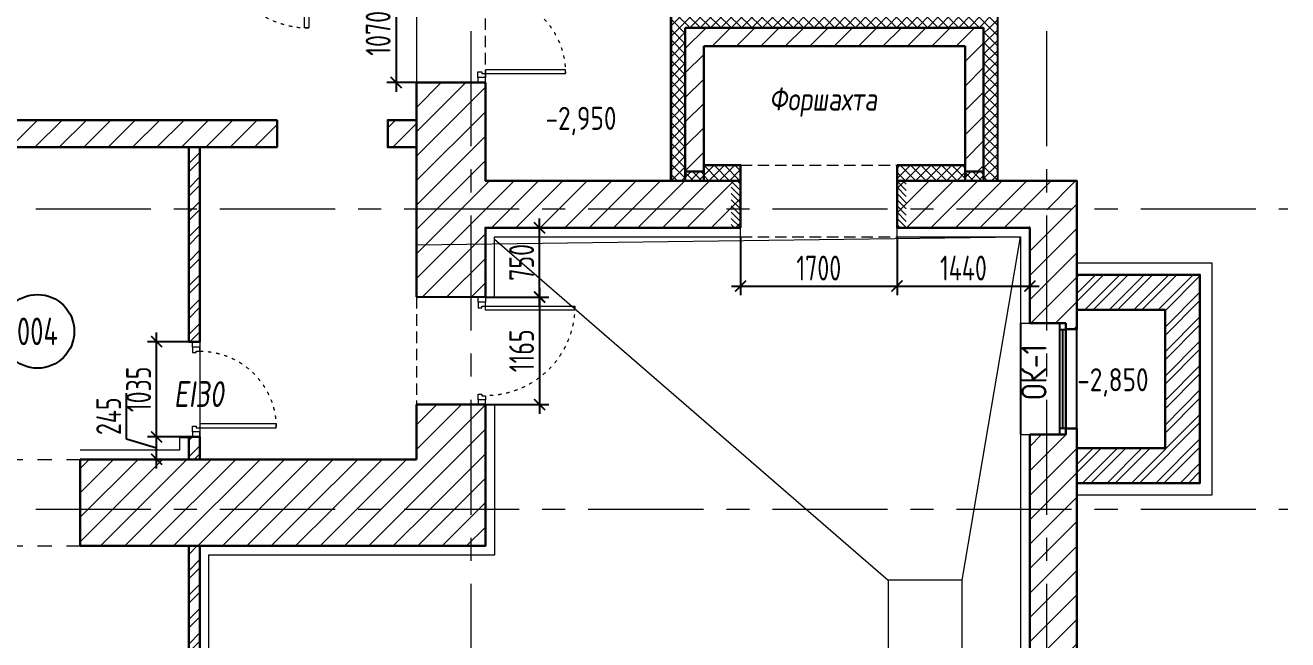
# Model space of a CAD drawing. Header units: millimetres. Extents: x -13407 to 93998, y -3954 to 109271.
# Drawn here: x 57321 to 71033, y 4834 to 11502 of the extents above; entities that cross this region are included whole.
import ezdxf
from ezdxf import colors
from ezdxf.entities.mleader import LeaderData, LeaderLine
from ezdxf.enums import TextEntityAlignment as Align
from ezdxf.math import Vec2, Vec3

# ---------------------------------------------------------------- set-up
doc = ezdxf.new("R2010")
doc.units = ezdxf.units.MM
for name, pattern in [('ACAD_ISO03W100', [30, 12, -18]), ('CENTER', [2, 1.25, -0.25, 0.25, -0.25]), ('TRATTEGGIATA', [0.75, 0.5, -0.25]), ('Штрих', [6.35, 3.175, -3.175])]:
    doc.linetypes.add(name, pattern=pattern)
for name, color, linetype, lineweight in [('1 этаж тонкие линии!', 250, 'Continuous', 0), ('KR_STRIH', 8, 'Continuous', 0), ('АР_Двери', 5, 'Continuous', 18), ('АР_Кирпич', 22, 'Continuous', 9), ('АР_Маркер экспликации', 239, 'Continuous', 13), ('АР_МосжилНии_Стены', 202, 'Continuous', 30), ('АР_Навесной фасад', 5, 'Continuous', 5), ('АР_Номер помещения', 1, 'Continuous', 25), ('АР_Оси', 193, 'Continuous', 9), ('АР_Отметки', 250, 'Continuous', 15), ('АР_Перегородки кирпич', 244, 'Continuous', 30), ('АР_Перегородки_кирпич_Штрих', 244, 'Continuous', 5), ('АР_Помещения_площадь', 19, 'Continuous', 9), ('АР_Размеры дверей', 15, 'Continuous', 0), ('АР_Сущ Несущая стена', 202, 'Continuous', 30), ('АР_тонкая линия', 250, 'Continuous', 0), ('АР_Тонкие', 250, 'Continuous', 5), ('АР_Утеплитель', 250, 'Continuous', 9), ('АР_Штриховка кирпич', 250, 'Continuous', 9), ('АР_Штриховка монолит', 250, 'Continuous', 9), ('Маркировка ОКОН', 7, 'Continuous', 18), ('Подвал', 250, 'Continuous', 30)]:
    doc.layers.add(name, color=color, linetype=linetype, lineweight=lineweight)
doc.layers.add('АР_новое окно', color=160, linetype='Continuous')
doc.layers.add('АР_Таблицы', color=250, linetype='Continuous')
doc.layers.add('АР_ПБ_Двери', color=7, linetype='Continuous', lineweight=15, true_color=0xdb0000)
doc.styles.add('ISOCPEUR', font='isocpeur.ttf', dxfattribs={"width": 0.7})
doc.styles.add('PDF ISOCPEUR', font='isocpeur.ttf')
doc.styles.get("Standard").update_dxf_attribs({"font": 'arial.ttf'})
doc.styles.add('Архитект', font='isocpeur.ttf', dxfattribs={"width": 0.8, "oblique": 8})
doc.styles.add('Архитектурный размер', font='isocpeur.ttf', dxfattribs={"width": 0.8, "oblique": 8})
doc.dimstyles.new('R_100', dxfattribs={"dimtxt": 270, "dimasz": 120, "dimexe": 100, "dimexo": 0, "dimgap": 60, "dimtad": 1, "dimdec": 0, "dimrnd": 5, "dimzin": 0, "dimdsep": 46, "dimtxsty": 'ISOCPEUR', "dimblk": 'ARCHTICK', "dimcen": 0, "dimdle": 100, "dimclrd": 256, "dimclre": 256, "dimclrt": 256, "dimadec": 0, "dimazin": 0, "dimtfac": 2, "dimtdec": 0, "dimtofl": 0, "dimtmove": 1, "dimatfit": 3, "dimfxl": 1, "dimtvp": 3, "dimtolj": 1, "dimtzin": 0, "dimarcsym": 0})
pattern_1 = [(45, (331452.74, -55205.68), (-132.58252, 132.58252), [])]
pattern_2 = [(45, (330649.54, -55205.68), (-132.58252, 132.58252), []), (45, (330737.93, -55205.68), (-132.58252, 132.58252), [])]
pattern_3 = [(44.999172, (-220380.02, -161478.3), (-56.12579, 56.127412), []), (134.999172, (-220380.02, -161478.3), (-56.127412, -56.12579), [])]
pattern_4 = [(44.999172, (249472.675, -265735.606), (-56.12579, 56.127412), []), (134.999172, (249472.675, -265735.606), (-56.127412, -56.12579), [])]

# ---------------------------------------------------------------- blocks, each defined once
blk = doc.blocks.new('*U14')
for points in [[(-55, -80), (-55, 0), (-115, 0), (-115, -40), (-100, -40), (-100, -80), (-55, -80)], [(0, 0), (0, -80), (-55, -80), (-55, 0), (0, 0)], [(-1030, 0), (-1030, -80), (-975, -80), (-975, 0), (-1030, 0)], [(-975, -80), (-975, 0), (-915, 0), (-915, -40), (-930, -40), (-930, -80), (-975, -80)]]:
    blk.add_lwpolyline(points)
blk.add_lwpolyline([(-100, -80), (-100, -910), (-140, -910), (-140, -80)], close=True)
at = {"linetype": 'ACAD_ISO03W100', "ltscale": 3}
blk.add_arc((-100, -80), 830, 180, 270, dxfattribs=at)
blk = doc.blocks.new('*U15')
for points in [[(-55, -80), (-55, 0), (-115, 0), (-115, -40), (-100, -40), (-100, -80), (-55, -80)], [(0, 0), (0, -80), (-55, -80), (-55, 0), (0, 0)], [(-1070, 0), (-1070, -80), (-1015, -80), (-1015, 0), (-1070, 0)], [(-1015, -80), (-1015, 0), (-955, 0), (-955, -40), (-970, -40), (-970, -80), (-1015, -80)]]:
    blk.add_lwpolyline(points)
blk.add_lwpolyline([(-100, -80), (-100, -950), (-140, -950), (-140, -80)], close=True)
at = {"linetype": 'ACAD_ISO03W100', "ltscale": 3}
blk.add_arc((-100, -80), 870, 180, 270, dxfattribs=at)
blk = doc.blocks.new('*U16')
for points in [[(0, 0), (0, -80), (55, -80), (55, 0), (0, 0)], [(55, -80), (55, 0), (115, 0), (115, -40), (100, -40), (100, -80), (55, -80)], [(1115, -80), (1115, 0), (1055, 0), (1055, -40), (1070, -40), (1070, -80), (1115, -80)], [(1170, 0), (1170, -80), (1115, -80), (1115, 0), (1170, 0)]]:
    blk.add_lwpolyline(points)
blk.add_lwpolyline([(100, -80), (100, -1050), (140, -1050), (140, -80)], close=True)
at = {"linetype": 'ACAD_ISO03W100', "ltscale": 3}
blk.add_arc((100, -80), 970, 270, 0, dxfattribs=at)
blk = doc.blocks.new('*U18')
at = {"layer": 'АР_новое окно', "lineweight": 20}
for p, q in [((0, 1210), (-70, 1210)), ((0, 0), (-70, 0))]:
    blk.add_line(p, q, dxfattribs=at)
at = {"layer": 'АР_новое окно'}
for p, q in [((-70, 1210), (-70, 0)), ((-70, 0), (-70, 1210)), ((0, 1140), (-70, 1140)), ((-35, 1140), (-35, 70)), ((0, 1210), (0, 0)), ((0, 70), (-70, 70))]:
    blk.add_line(p, q, dxfattribs=at)
blk = doc.blocks.new('*U32')
at = {"layer": 'АР_Номер помещения', "color": 7}
blk.add_circle((-16365, 1384), 400, dxfattribs=at)
at = {"layer": 'АР_Помещения_площадь', "color": 7}
blk.add_line((-15002, -5966), (-15424, -5966), dxfattribs=at)
at = {"color": 7, "style": 'ISOCPEUR', "width": 0.7, "flags": 1}
blk.add_attdef('КАТЕГОРИЯ', (-499, -2092), '', height=250, dxfattribs=at)
at = {"layer": 'АР_Номер помещения', "color": 7, "style": 'ISOCPEUR', "width": 0.7}
blk.add_attdef('НОМЕР_ПОМЕЩЕНИЯ', text='', height=300, dxfattribs=at).set_placement((-16365, 1384), align=Align.MIDDLE_CENTER)
at = {"layer": 'АР_Помещения_площадь', "color": 7, "lineweight": 30, "width": 0.7, "flags": 104}
blk.add_attdef('ИМЯ_ПОМЕЩЕНИЯ', text='', height=100, dxfattribs=at).set_placement((158, 1217), align=Align.MIDDLE_CENTER)
at = {"layer": 'АР_Помещения_площадь', "color": 7, "style": 'ISOCPEUR', "width": 0.7}
blk.add_attdef('ПЛОЩАДЬ_ПОМЕЩЕНИЯ', text='', height=200, dxfattribs=at).set_placement((-14997, -5720), align=Align.MIDDLE_RIGHT)
blk = doc.blocks.new('_DotSmall')
at = {"color": 0, "linetype": 'ByBlock', "const_width": 0.5}
blk.add_lwpolyline([(-0.0625, 0, 1), (0.0625, 0, 1)], format="xyb", close=True, dxfattribs=at)
blk = doc.blocks.new('_ArchTick')
at = {"color": 0, "linetype": 'ByBlock', "const_width": 0.15}
blk.add_lwpolyline([(-0.5, -0.5), (0.5, 0.5)], dxfattribs=at)
blk = doc.blocks.new('*D236')
at = {"layer": 'АР_Размеры дверей', "lineweight": -2, "ltscale": 100, "transparency": 16777216}
for p, q in [((58747, 6935), (58747, 8168)), ((59096, 8068), (58647, 8068)), ((59096, 7035), (58647, 7035))]:
    blk.add_line(p, q, dxfattribs=at)
at = {"layer": 'АР_Размеры дверей', "lineweight": -2, "ltscale": 100, "transparency": 16777216, "xscale": 120, "yscale": 120, "zscale": 120}
for p, rotation in [((58747, 8068), 90), ((58747, 7035), 270)]:
    blk.add_blockref('_ArchTick', p, dxfattribs=dict(at, rotation=rotation))
at = {"layer": 'АР_Размеры дверей', "ltscale": 100, "transparency": 16777216, "insert": (58552, 7551), "char_height": 270, "attachment_point": 5, "rotation": 90, "style": 'ISOCPEUR'}
blk.add_mtext('\\A1;1035', dxfattribs=at)
blk = doc.blocks.new('*D237')
at = {"layer": 'АР_Размеры дверей', "lineweight": -2, "ltscale": 100, "transparency": 16777216}
for p, q in [((62907, 8652), (62907, 7286)), ((62320, 8552), (63007, 8552)), ((62320, 7386), (63007, 7386))]:
    blk.add_line(p, q, dxfattribs=at)
at = {"layer": 'АР_Размеры дверей', "lineweight": -2, "ltscale": 100, "transparency": 16777216, "xscale": 120, "yscale": 120, "zscale": 120}
for p, rotation in [((62907, 8552), 90), ((62907, 7386), 270)]:
    blk.add_blockref('_ArchTick', p, dxfattribs=dict(at, rotation=rotation))
at = {"layer": 'АР_Размеры дверей', "ltscale": 100, "transparency": 16777216, "insert": (62712, 7969), "char_height": 270, "attachment_point": 5, "rotation": 90, "style": 'ISOCPEUR'}
blk.add_mtext('\\A1;1165', dxfattribs=at)
blk = doc.blocks.new('*D256')
at = {"layer": 'АР_Размеры дверей', "lineweight": -2, "ltscale": 100, "transparency": 16777216}
for p, q in [((61571, 11950), (61249, 11950)), ((61349, 12050), (61349, 10780)), ((61571, 10880), (61249, 10880))]:
    blk.add_line(p, q, dxfattribs=at)
at = {"layer": 'АР_Размеры дверей', "lineweight": -2, "ltscale": 100, "transparency": 16777216, "xscale": 120, "yscale": 120, "zscale": 120}
for p, rotation in [((61349, 11950), 90), ((61349, 10880), 270)]:
    blk.add_blockref('_ArchTick', p, dxfattribs=dict(at, rotation=rotation))
at = {"layer": 'АР_Размеры дверей', "ltscale": 100, "transparency": 16777216, "insert": (61154, 11415), "char_height": 270, "attachment_point": 5, "rotation": 90, "style": 'ISOCPEUR'}
blk.add_mtext('\\A1;1070', dxfattribs=at)
blk = doc.blocks.new('Полуторная_на лестницу')
for points in [[(75, 80), (75, 1080), (125, 1080), (125, 80)], [(1375, 430), (1375, 80), (1425, 80), (1425, 430)]]:
    blk.add_lwpolyline(points, close=True)
for points in [[(0, 0), (0, 80), (20, 80), (20, 0), (0, 0)], [(20, 80), (20, 0), (90, 0), (90, 30), (75, 30), (75, 80), (20, 80)], [(1480, 80), (1480, 0), (1410, 0), (1410, 30), (1425, 30), (1425, 80), (1480, 80)], [(1500, 0), (1500, 80), (1480, 80), (1480, 0), (1500, 0)]]:
    blk.add_lwpolyline(points)
at = {"linetype": 'ACAD_ISO03W100', "ltscale": 3}
for centre, radius, start, end in [((75, 80), 1000, 0, 90), ((1465, 40), 392, 95.9075, 174.0925)]:
    blk.add_arc(centre, radius, start, end, dxfattribs=at)
blk = doc.blocks.new('*D247')
at = {"layer": 'АР_Размеры дверей', "lineweight": -2, "ltscale": 100, "transparency": 16777216}
for p, q in [((58422, 7010), (58422, 7508)), ((58747, 6691), (58747, 7135)), ((58747, 6913), (58422, 7010)), ((59216, 7035), (58647, 7035)), ((59216, 6791), (58647, 6791))]:
    blk.add_line(p, q, dxfattribs=at)
at = {"layer": 'АР_Размеры дверей', "lineweight": -2, "ltscale": 100, "transparency": 16777216, "xscale": 120, "yscale": 120, "zscale": 120}
for p, rotation in [((58747, 7035), 90), ((58747, 6791), 270)]:
    blk.add_blockref('_ArchTick', p, dxfattribs=dict(at, rotation=rotation))
at = {"layer": 'АР_Размеры дверей', "ltscale": 100, "transparency": 16777216, "insert": (58227, 7259), "char_height": 270, "attachment_point": 5, "rotation": 90, "style": 'ISOCPEUR'}
blk.add_mtext('\\A1;245', dxfattribs=at)
blk = doc.blocks.new('*D248')
at = {"layer": 'АР_Размеры дверей', "lineweight": -2, "ltscale": 100, "transparency": 16777216}
for p, q in [((62907, 8453), (62907, 9404)), ((62320, 9304), (63007, 9304)), ((62318, 8553), (63007, 8553))]:
    blk.add_line(p, q, dxfattribs=at)
at = {"layer": 'АР_Размеры дверей', "lineweight": -2, "ltscale": 100, "transparency": 16777216, "xscale": 120, "yscale": 120, "zscale": 120}
for p, rotation in [((62907, 9304), 90), ((62907, 8553), 270)]:
    blk.add_blockref('_ArchTick', p, dxfattribs=dict(at, rotation=rotation))
at = {"layer": 'АР_Размеры дверей', "ltscale": 100, "transparency": 16777216, "insert": (62712, 8929), "char_height": 270, "attachment_point": 5, "rotation": 90, "style": 'ISOCPEUR'}
blk.add_mtext('\\A1;750', dxfattribs=at)
blk = doc.blocks.new('*D249')
at = {"layer": 'АР_Размеры дверей', "lineweight": -2, "ltscale": 100, "transparency": 16777216}
for p, q in [((65090, 9204), (65090, 8572)), ((66790, 9204), (66790, 8572)), ((64990, 8672), (66890, 8672))]:
    blk.add_line(p, q, dxfattribs=at)
at = {"layer": 'АР_Размеры дверей', "lineweight": -2, "ltscale": 100, "transparency": 16777216, "xscale": 120, "yscale": 120, "zscale": 120, "rotation": 180}
blk.add_blockref('_ArchTick', (65090, 8672), dxfattribs=at)
at = {"layer": 'АР_Размеры дверей', "lineweight": -2, "ltscale": 100, "transparency": 16777216, "xscale": 120, "yscale": 120, "zscale": 120}
blk.add_blockref('_ArchTick', (66790, 8672), dxfattribs=at)
at = {"layer": 'АР_Размеры дверей', "ltscale": 100, "transparency": 16777216, "insert": (65940, 8867), "char_height": 270, "attachment_point": 5, "style": 'ISOCPEUR'}
blk.add_mtext('\\A1;1700', dxfattribs=at)
blk = doc.blocks.new('*D250')
at = {"layer": 'АР_Размеры дверей', "lineweight": -2, "ltscale": 100, "transparency": 16777216}
for p, q in [((66790, 9204), (66790, 8572)), ((68232, 9204), (68232, 8572)), ((66690, 8672), (68332, 8672))]:
    blk.add_line(p, q, dxfattribs=at)
at = {"layer": 'АР_Размеры дверей', "lineweight": -2, "ltscale": 100, "transparency": 16777216, "xscale": 120, "yscale": 120, "zscale": 120, "rotation": 180}
blk.add_blockref('_ArchTick', (66790, 8672), dxfattribs=at)
at = {"layer": 'АР_Размеры дверей', "lineweight": -2, "ltscale": 100, "transparency": 16777216, "xscale": 120, "yscale": 120, "zscale": 120}
blk.add_blockref('_ArchTick', (68232, 8672), dxfattribs=at)
at = {"layer": 'АР_Размеры дверей', "ltscale": 100, "transparency": 16777216, "insert": (67511, 8867), "char_height": 270, "attachment_point": 5, "style": 'ISOCPEUR'}
blk.add_mtext('\\A1;1440', dxfattribs=at)

msp = doc.modelspace()

# ---------------------------------------------------------------- hatches: boundary and pattern name
at = {"layer": 'KR_STRIH'}
h = msp.add_hatch(dxfattribs=at)
h.set_pattern_fill('ANSI37', color=252, scale=20, angle=90)
h.set_pattern_definition([(135, (30840.7, -1096669.51), (-44.9012806, -44.9012806), []), (225, (30840.7, -1096669.51), (44.9012806, -44.9012806), [])])
h.paths.add_polyline_path([(64489.9, 9914.5), (64489.9, 9814.5), (64689.9, 9814.5), (64689.9, 9914.5)])
h = msp.add_hatch(dxfattribs=at)
h.set_pattern_fill('ANSI37', color=252, scale=20, angle=90)
h.set_pattern_definition([(135, (33880.7, -1096669.51), (-44.9012806, -44.9012806), []), (225, (33880.7, -1096669.51), (44.9012806, -44.9012806), [])])
h.paths.add_polyline_path([(67529.9, 9914.5), (67529.9, 9814.5), (67729.9, 9814.5), (67729.9, 9914.5)])
at = {"layer": 'АР_Кирпич'}
h = msp.add_hatch(dxfattribs=at)
h.set_pattern_fill('ANSI31', color=256, scale=15, angle=270)
h.set_pattern_definition([(315, (687887.398, 1836.11), (33.6759605, 33.6759605), [])])
h.paths.add_polyline_path([(64989.9, 9304.3), (65089.9, 9304.3), (65089.9, 9814.5), (64989.9, 9814.5)])
h = msp.add_hatch(dxfattribs=at)
h.set_pattern_fill('ANSI31', color=256, scale=15, angle=270)
h.set_pattern_definition([(315, (689687.398, 1836.11), (33.6759605, 33.6759605), [])])
h.paths.add_polyline_path([(66789.9, 9304.3), (66889.9, 9304.3), (66889.9, 9814.5), (66789.9, 9814.5)])
at = {"layer": 'АР_Перегородки_кирпич_Штрих', "ltscale": 100}
h = msp.add_hatch(dxfattribs=at)
h.set_pattern_fill('ANSI32', color=256, scale=500)
h.set_pattern_definition(pattern_2)
h.paths.add_polyline_path([(59192.9, 10178.8), (59096.4, 10178.8), (59216.4, 10178.8)], flags=16)
h.paths.add_polyline_path([(59216.5, 10178.8), (59096.3, 10178.8), (59096.3, 9510), (59216.5, 9510)])
h.paths.add_polyline_path([(59216.5, 9510), (59096.3, 9510), (59096.3, 8067.9), (59216.5, 8067.9), (59216.5, 8073.8)])
h = msp.add_hatch(dxfattribs=at)
h.set_pattern_fill('ANSI32', color=256, scale=500)
h.set_pattern_definition(pattern_2)
h.paths.add_polyline_path([(59216.6, 7034.9), (59136.5, 7034.9), (59096.4, 7034.9), (59096.3, 6790.8), (59216.5, 6790.8)])
h = msp.add_hatch(dxfattribs=at)
h.set_pattern_fill('ANSI32', color=256, scale=500)
h.set_pattern_definition([(45, (330649.54, -59624.05), (-132.58252, 132.58252), []), (45, (330737.93, -59624.05), (-132.58252, 132.58252), [])])
h.paths.add_polyline_path([(59216.4, 5851.3), (59096.3, 5851.3), (59216.5, 5851.3)], flags=16)
h.paths.add_polyline_path([(59216.5, 5851.3), (59096.3, 5851.3), (59096.3, 5091.6), (59216.5, 5091.6)])
h.paths.add_polyline_path([(59216.5, 5091.6), (59096.3, 5091.6), (59096.3, 201), (59216.5, 201), (59216.5, 3655.5)])
at = {"layer": 'АР_Утеплитель', "ltscale": 0.25}
h = msp.add_hatch(dxfattribs=at)
h.set_pattern_fill('ANSI37', color=256, scale=25, angle=359.99917)
h.set_pattern_definition(pattern_4)
h.paths.add_polyline_path([(67879.9, 11474.5), (67879.9, 11624.4), (64339.4, 11624.3), (64339.4, 9814.3), (64489.9, 9814.3), (64489.9, 11474.5)])
h = msp.add_hatch(dxfattribs=at)
h.set_pattern_fill('ANSI37', color=256, scale=25, angle=359.99917)
h.set_pattern_definition(pattern_4)
h.paths.add_polyline_path([(67729.9, 9814.4), (67879.9, 9814.4), (67880, 11474.3), (67729.9, 11474.3)])
h = msp.add_hatch(dxfattribs=at)
h.set_pattern_fill('ANSI37', color=256, scale=25, angle=359.99917)
h.set_pattern_definition(pattern_3)
h.paths.add_polyline_path([(64689.9, 9814.4), (64689.9, 9984.4), (65089.9, 9984.5), (65089.9, 9814.5)])
h = msp.add_hatch(dxfattribs=at)
h.set_pattern_fill('ANSI37', color=256, scale=25, angle=359.99917)
h.set_pattern_definition(pattern_3)
h.paths.add_polyline_path([(66789.9, 9814.5), (66789.9, 9984.5), (67529.9, 9984.4), (67529.9, 9814.4)])
at = {"layer": 'АР_Штриховка кирпич', "ltscale": 100}
h = msp.add_hatch(dxfattribs=at)
h.set_pattern_fill('ANSI32', color=256, scale=500)
h.set_pattern_definition([(45, (346742.01, -55205.68), (-132.58252, 132.58252), []), (45, (346830.4, -55205.68), (-132.58252, 132.58252), [])])
h.paths.add_polyline_path([(69700.2, 6913.9), (69700.2, 8415.1), (68741.8, 8415.1), (68741.8, 8795.1), (70080.2, 8795.1), (70080.2, 6533.9), (68741.8, 6533.9), (68741.8, 6913.9)])
at = {"layer": 'АР_Штриховка монолит', "ltscale": 100}
h = msp.add_hatch(dxfattribs=at)
h.set_pattern_fill('ANSI31', color=256, scale=1500)
h.set_pattern_definition(pattern_1)
h.paths.add_polyline_path([(47595.1, 15574), (47085.1, 15574), (47085.1, 11959.4), (42685, 11959.4), (42685, 11540), (47595.1, 11540)])
h.paths.add_polyline_path([(51541.2, 15574), (47587.5, 15574), (50990.4, 15574), (50990.4, 11540), (51541.2, 11540)])
h.paths.add_polyline_path([(51365, 11540), (50990.4, 11540), (50990.4, 9510), (51365, 9510)])
h.paths.add_polyline_path([(51541.2, 9510), (50990.4, 9510), (50990.4, 6515.2), (51541.2, 6515.2)])
h.paths.add_polyline_path([(47535, 9510), (47085.1, 9510), (47085.1, 6005.2), (47535, 6005.2)])
h.paths.add_polyline_path([(47595.1, 11540), (42685, 11540), (42685, 11408.8), (47085.1, 11408.8), (47085.1, 9510), (47595.1, 9510)])
h.paths.add_polyline_path([(51365, 6250), (47535, 6250), (47535, 6005.2), (51365, 6005.2)])
h.paths.add_polyline_path([(51365, 6515.2), (47595.1, 6515.2), (47595.1, 9510), (47535, 9510), (47535, 6250), (51365, 6250)])
h.paths.add_polyline_path([(55515, 9510), (55179.8, 9510), (55179.8, 6515.2), (51365, 6515.2), (51365, 6250), (55515, 6250)])
h.paths.add_polyline_path([(55515, 6250), (51365, 6250), (51365, 6005.2), (55135.7, 6005.2), (55135.7, 3393.2), (55254.6, 3393.2), (55254.6, 3458.2), (55515, 3458.2)])
h.paths.add_polyline_path([(55515, 11540), (55179.8, 11540), (55179.8, 10473.1), (51541.2, 10473.1), (51541.2, 11540), (51365, 11540), (51365, 9510), (51541.2, 9510), (51541.2, 10178.8), (55179.8, 10178.8), (55179.8, 9510), (55515, 9510)])
h.paths.add_polyline_path([(60058, 10473.1), (55676.6, 10473.1), (55676.6, 11540), (55515, 11540), (55515, 9510), (55676.6, 9510), (55676.6, 10178.8), (60058, 10178.8)])
h.paths.add_polyline_path([(55515, 15790), (55179.8, 15790), (55179.8, 11540), (55515, 11540)])
h.paths.add_polyline_path([(55676.6, 15790), (55515, 15790), (55515, 11540), (55676.6, 11540)])
h.paths.add_polyline_path([(55676.6, 18826.8), (55275, 18826.8), (55275, 18641.6), (55030.3, 18641.6), (55030.3, 18279.4), (55179.8, 18279.4), (55179.8, 15790), (55676.5, 15790.1)])
h.paths.add_polyline_path([(53865.3, 18641.6), (51541.2, 18641.6), (51541.2, 18279.4), (53865.3, 18279.4)])
h.paths.add_polyline_path([(55921.5, 18641.6), (55676.6, 18641.6), (55676.6, 18281.1), (55921.5, 18281.1)])
h.paths.add_polyline_path([(62165, 10880.2), (61570.7, 10880.2), (61570.7, 9510), (62165, 9510)])
h.paths.add_polyline_path([(62165, 9510), (61570.7, 9510), (61570.7, 8553.4), (62165, 8552.9)])
h.paths.add_polyline_path([(68741.6, 9510), (68231.8, 9510), (68231.8, 8269.4), (68622.9, 8269.4), (68622.9, 8204.4), (68741.6, 8204.4)])
h.paths.add_polyline_path([(68741.6, 9814.3), (68415, 9814.3), (68415, 9510), (68741.6, 9510)])
h.paths.add_polyline_path([(58948.8, 18281.1), (58948.8, 18641.6), (57122.2, 18641.6), (57122.2, 18281.1)])
h.paths.add_polyline_path([(60149.5, 18641.6), (60149.5, 18281.1), (61575.5, 18281.1), (61575.5, 18641.6)])
h.paths.add_polyline_path([(65089.9, 9510), (65089.9, 9814.3), (62318.3, 9814.3), (62318.3, 10880.2), (62165, 10880.2), (62165, 9510)])
h.paths.add_polyline_path([(66789.9, 9814.4), (66789.9, 9304.4), (68415, 9304.3), (68415, 9814.3)])
h.paths.add_polyline_path([(65089.9, 9304.3), (65089.9, 9510), (62165, 9510), (62165, 8552.9), (62318.3, 8552.8), (62318.3, 9304.3)])
h.paths.add_polyline_path([(56817.4, 6250), (56817.4, 6790.8), (55671.6, 6790.8), (55671.6, 9510), (55515, 9510), (55515, 6250)])
h.paths.add_polyline_path([(57917.4, 6790.8), (57917.4, 6250), (62319.1, 6249.9), (62319.3, 7386), (61570.9, 7386.2), (61570.7, 6790.8)])
h.paths.add_polyline_path([(57917.4, 6250), (57917.4, 5851.3), (56817.4, 5851.3), (56817.4, 6250), (55515, 6250), (55515, 3458.2), (55676.6, 3458.2), (55676.6, 5851.3), (62318.4, 5851.2), (62318.4, 6249.9)])
h = msp.add_hatch(dxfattribs=at)
h.set_pattern_fill('ANSI31', color=256, scale=1500)
h.set_pattern_definition([(45, (346727.01, -55205.68), (-132.58252, 132.58252), [])])
h.paths.add_polyline_path([(67529.9, 11274.5), (67529.9, 9914.5), (67729.9, 9914.5), (67729.9, 11474.5), (64489.9, 11474.5), (64489.9, 9914.5), (64689.9, 9914.5), (64689.9, 11184.3), (64689.9, 11274.5)])
h = msp.add_hatch(dxfattribs=at)
h.set_pattern_fill('ANSI31', color=256, scale=1500)
h.set_pattern_definition([(45, (346742.01, -55205.68), (-132.58252, 132.58252), [])])
h.paths.add_polyline_path([(61570.7, 10473.1), (61258, 10473.1), (61258, 10178.8), (61570.7, 10178.8)])
h = msp.add_hatch(dxfattribs=at)
h.set_pattern_fill('ANSI31', color=256, scale=1500)
h.set_pattern_definition(pattern_1)
h.paths.add_polyline_path([(55676.6, 2248.3), (55254.6, 2248.3), (55254.6, 2313.3), (55135.7, 2313.3), (55135.7, -309.2), (55676.6, -309.2)])
h.paths.add_polyline_path([(62165, 201), (55647.9, 201), (55647.9, -309.2), (62165, -309.2)])
h.paths.add_polyline_path([(68415, 201), (62165, 201), (62165, -309.2), (68415, -309.2)])
h.paths.add_polyline_path([(68741.6, 7059.6), (68231.8, 7059.6), (68231.8, -309.2), (68741.6, -309.2)])

# ---------------------------------------------------------------- linework, layer by layer
at = {"layer": '1 этаж тонкие линии!', "color": 7, "ltscale": 100, "transparency": 33554559, "elevation": -1.4}
msp.add_lwpolyline([(62419.1, 8548.8), (62418.3, 9204.3), (65089.9, 9204.3)], dxfattribs=at)
at = {"layer": 'АР_МосжилНии_Стены', "ltscale": 100}
for p, q in [((64489.9, 11474.5), (67729.9, 11474.5)), ((64489.9, 11474.5), (64489.9, 9914.5)), ((67729.9, 11474.5), (67729.9, 9814.4)), ((64689.9, 11274.5), (67529.9, 11274.5)), ((64689.9, 11274.5), (64689.9, 9914.5)), ((67529.9, 11274.5), (67529.9, 9914.5)), ((60058, 10473.1), (55676.6, 10473.1)), ((60058, 10178.8), (60058, 10473.1)), ((55671.6, 10178.8), (60058, 10178.8)), ((64689.9, 9914.5), (64489.9, 9914.5)), ((67729.9, 9914.5), (67529.9, 9914.5)), ((65089.9, 9304.3), (65089.9, 9814.5)), ((66789.9, 9304.3), (66789.9, 9814.5)), ((68622.9, 8269.4, 0.4), (68231.8, 8269.4, 0.4)), ((68622.9, 8269.4, 0.4), (68622.9, 8204.4, 0.4)), ((68622.9, 8204.4, 0.4), (68741.8, 8204.4, 0.4)), ((61570.7, 7386.1), (61570.7, 6790.8)), ((68622.9, 7059.6, 0.4), (68231.8, 7059.6, 0.4)), ((68622.9, 7124.6, 0.4), (68622.9, 7059.6, 0.4)), ((68622.9, 7124.6, 0.4), (68741.8, 7124.6, 0.4)), ((61570.7, 6790.8), (57917.4, 6790.8))]:
    msp.add_line(p, q, dxfattribs=at)
for points in [[(64489.9, 11384.3), (64489.9, 11384.3), (64489.9, 9814.3)], [(64689.9, 9814.3), (64689.9, 11184.3)], [(65089.9, 9814.5), (62318.3, 9814.3), (62318.3, 10880.2), (61570.7, 10880.2), (61570.7, 8553.4)], [(61570.7, 10473.1), (61258, 10473.1), (61258, 10178.8), (61570.7, 10178.8)], [(68741.6, 8204.4), (68741.6, 9814.3), (66804.9, 9814.5)], [(61570.7, 8553.4), (62318.3, 8552.8), (62318.3, 9304.3), (65089.9, 9304.3)], [(66789.9, 9304.3), (68231.8, 9304.3), (68231.8, 8269.4)], [(57917.4, 5851.3), (62318.3, 5851.3), (62319.6, 7386.1), (61570.7, 7386.1)], [(55135.7, 2313.3), (55135.7, -309.2), (68741.6, -309.2), (68741.6, 7124.6)], [(68231.8, 7059.6), (68231.8, 201), (55676.6, 201), (55676.6, 2248.3)]]:
    msp.add_lwpolyline(points, dxfattribs=at)
at = {"layer": 'АР_Навесной фасад', "color": 18, "ltscale": 100, "true_color": 0x000000, "elevation": 0}
for points in [[(67889.9, 9814.4), (67889.9, 11634.4), (64326, 11634.3), (64326, 9814.3)], [(67879.9, 9814.4), (67879.9, 11624.4), (64339.4, 11624.3), (64339.4, 9814.3)]]:
    msp.add_lwpolyline(points, dxfattribs=at)
at = {"layer": 'АР_Навесной фасад', "color": 18, "ltscale": 100, "true_color": 0x000000}
msp.add_lwpolyline([(67669.8, 9610), (67669.8, 9610)], dxfattribs=at)
at = {"layer": 'АР_новое окно'}
for p, q in [((68131.8, 8269.4, -1.4), (68131.8, 7059.5, -1.4)), ((68741.8, 7124.6, 0.4), (68741.8, 8204.4, 0.4))]:
    msp.add_line(p, q, dxfattribs=at)
at = {"layer": 'АР_Оси', "linetype": 'CENTER', "ltscale": 1000}
for p, q in [((62165, -1811.3), (62165, 32496.2)), ((68415, -1811.3), (68415, 32496.2)), ((-12563.8, 9510), (71033.4, 9510)), ((-12563.8, 6250), (71033.4, 6250))]:
    msp.add_line(p, q, dxfattribs=at)
at = {"layer": 'АР_Перегородки кирпич', "linetype": 'Continuous', "ltscale": 100}
for points in [[(59216.5, 10178.8), (59096.3, 10178.8), (59096.3, 8067.9), (59216.5, 8067.9)], [(59216.6, 7034.9), (59096.4, 7034.9), (59096.3, 6790.8), (59216.5, 6790.8)], [(59216.5, 5851.3), (59096.3, 5851.3), (59096.3, 201), (59216.5, 201)]]:
    msp.add_lwpolyline(points, close=True, dxfattribs=at)
at = {"layer": 'АР_Сущ Несущая стена', "ltscale": 100}
for p, q in [((61570.7, 10879.5), (62070.7, 10879.5, 0)), ((57917.4, 5851.3), (57917.4, 6790.8))]:
    msp.add_line(p, q, dxfattribs=at)
at = {"layer": 'АР_Сущ Несущая стена', "ltscale": 100, "elevation": 0}
for points in [[(64689.9, 9984.4), (65089.9, 9984.4), (65089.9, 9814.4), (64689.9, 9814.4)], [(66789.9, 9984.4), (67529.9, 9984.4), (67529.9, 9814.4), (66789.9, 9814.4)]]:
    msp.add_lwpolyline(points, close=True, dxfattribs=at)
at = {"layer": 'АР_тонкая линия', "color": 6, "ltscale": 500}
for p, q in [((65089.9, 9204.3, -1.4), (65089.9, 9304.3)), ((66789.9, 9204.3, -2.8), (66789.9, 9304.3, -1.4)), ((62319.6, 8548.8, -2.8), (62419.1, 8548.8, -1.4)), ((68131.8, 8269.4, -1.4), (68231.8, 8269.4)), ((58996.8, 8067.3, -2.8), (59096.3, 8067.3, -1.4)), ((62321.1, 7384.8, -2.8), (62420.6, 7384.8, -1.4)), ((58996.8, 7028.2, -2.8), (59096.3, 7028.2, -1.4)), ((68131.8, 7059.5, -1.4), (68231.8, 7059.6))]:
    msp.add_line(p, q, dxfattribs=at)
at = {"layer": 'АР_тонкая линия', "ltscale": 500}
msp.add_line((59216.5, 8067.9), (59216.6, 7034.9), dxfattribs=at)
at = {"layer": 'АР_тонкая линия', "color": 18, "ltscale": 500, "true_color": 0x000000, "elevation": -1.4}
for points in [[(56817.4, 6790.8), (55676.6, 6790.8), (55676.6, 10178.8), (59096.3, 10178.8), (59096.3, 8067.3)], [(62318.3, 9304.3), (65089.9, 9304.3)], [(62319.2, 8548.8), (62318.3, 9304.3)], [(66789.9, 9304.3), (68231.8, 9304.3), (68231.8, 8269.4)], [(66789.9, 9204.3), (68131.8, 9204.3), (68131.8, 8269.4)], [(68231.8, 7059.6), (68231.8, 201), (59216.5, 201), (59216.5, 5851.3), (62322.6, 5851.3), (62322.6, 7386.1)], [(68131.8, 7059.5), (68131.8, 301), (59316.5, 301), (59316.5, 5755.4), (62422.6, 5755.4), (62420.5, 7384.8)], [(59096.3, 7028.2), (59096.3, 6790.8), (57917.4, 6790.8)], [(58996.3, 7028.2), (58996.3, 6890.8), (57917.4, 6890.8)]]:
    msp.add_lwpolyline(points, dxfattribs=at)
at = {"layer": 'АР_Тонкие', "linetype": 'Штрих', "ltscale": 50}
for p, q in [((56817.4, 6790.8), (57917.4, 6790.8)), ((56817.4, 5851.3), (57917.4, 5851.3))]:
    msp.add_line(p, q, dxfattribs=at)
at = {"layer": 'АР_Утеплитель', "ltscale": 0.25, "elevation": 0}
for points in [[(64689.9, 9984.5), (65089.9, 9984.5), (65089.9, 9814.5), (64689.9, 9814.5)], [(66789.9, 9984.5), (67529.9, 9984.4), (67529.9, 9814.4), (66789.9, 9814.5)]]:
    msp.add_lwpolyline(points, close=True, dxfattribs=at)
at = {"layer": 'Подвал', "linetype": 'TRATTEGGIATA', "lineweight": 13, "ltscale": 250}
for p, q in [((61571.4, 11950.3), (61570.7, 10879.5)), ((62318.3, 11951.3), (62317.5, 10880.6)), ((65089.9, 9984.4), (66789.9, 9984.4, 0)), ((65089.9, 9204.3, -1.4), (66789.9, 9204.3, -2.8)), ((61570.7, 8553.4), (61570.7, 7386.1))]:
    msp.add_line(p, q, dxfattribs=at)
at = {"layer": 'Подвал', "lineweight": 13, "ltscale": 500}
for p, q in [((67495.4, 5480.7), (68131.8, 9204.3, -1.4)), ((62418.3, 9179.6, -0.6), (66693.9, 5480.7))]:
    msp.add_line(p, q, dxfattribs=at)
msp.add_lwpolyline([(16761.8, 30962), (51158.5, 30962), (51158.5, 27997.2), (49782.2, 27997.2), (49782.2, 27065.6), (61575.5, 27065.6), (61570.7, 9118.3), (68131.8, 9204.3), (68131.8, 301), (55676.6, 201), (55676.6, 10178.8), (51541.2, 10178.8), (51541.2, 16261.2), (20534.6, 16261.2), (20534.6, 6644.6), (13397.6, 6644.6), (13369.1, 28025.4), (11889.8, 28025.4), (11889.8, 36090), (16769.8, 36090), (16761.8, 30962)], dxfattribs=at)
at = {"layer": 'Подвал', "lineweight": 18, "ltscale": 100, "elevation": 0.4}
msp.add_lwpolyline([(68741.8, 8925.1), (70210.2, 8925.1), (70210.2, 6403.9), (68741.8, 6403.9)], dxfattribs=at)
at = {"layer": 'Подвал', "ltscale": 100, "elevation": 0.4}
for points in [[(68741.8, 8795.1), (70080.2, 8795.1), (70080.2, 6533.9), (68741.8, 6533.9)], [(68741.8, 8415.1), (69700.2, 8415.1), (69700.2, 6913.9), (68741.8, 6913.9)]]:
    msp.add_lwpolyline(points, dxfattribs=at)
at = {"layer": 'Подвал', "lineweight": 13, "ltscale": 500}
msp.add_lwpolyline([(66693.9, 4679), (67495.4, 4679), (67495.4, 5480.7), (66693.9, 5480.7)], close=True, dxfattribs=at)

# ---------------------------------------------------------------- block references
at = {"layer": 'АР_Двери', "rotation": 180}
msp.add_blockref('Полуторная_на лестницу', (60477.5, 12553.1), dxfattribs=at)
at = {"layer": 'АР_Двери', "xscale": -1, "rotation": 90}
for name, p in [('*U15', (62238.3, 10880.2)), ('*U16', (62239.6, 8551.8)), ('*U14', (59136.5, 7034.9))]:
    msp.add_blockref(name, p, dxfattribs=at)
at = {"layer": 'АР_Маркер экспликации', "color": 7}
ref = msp.add_blockref('*U32', (73818.5, 6796.4), dxfattribs=at)
ref.add_attrib('НОМЕР_ПОМЕЩЕНИЯ', '004', dxfattribs={"layer": 'АР_Номер помещения', "color": 7, "height": 300, "style": 'ISOCPEUR', "width": 0.7}).set_placement((57453.5, 8179.9), align=Align.MIDDLE_CENTER)
ref.add_attrib('ПЛОЩАДЬ_ПОМЕЩЕНИЯ', '31.10', dxfattribs={"layer": 'АР_Помещения_площадь', "color": 7, "height": 200, "style": 'ISOCPEUR', "width": 0.7}).set_placement((58821.4, 1076.6), align=Align.MIDDLE_RIGHT)
at = {"layer": 'АР_новое окно', "xscale": -1}
msp.add_blockref('*U18', (68552.9, 7059.6, 0.4), dxfattribs=at)

# ---------------------------------------------------------------- texts
at = {"layer": 'АР_ПБ_Двери', "lineweight": 35, "style": 'Архитект', "oblique": 8, "width": 0.8}
msp.add_text('EI30', height=280, dxfattribs=at).set_placement((58934.8, 7359.4))
at = {"layer": 'АР_Таблицы', "lineweight": 9, "insert": (65403.4, 10826.8), "char_height": 250, "width": 8597.855, "attachment_point": 1, "style": 'Архитектурный размер'}
msp.add_mtext('Форшахта', dxfattribs=at)
at = {"layer": 'Маркировка ОКОН', "lineweight": 0, "insert": (68415, 8041.1), "char_height": 275.423, "attachment_point": 9, "rotation": 89.99779, "style": 'PDF ISOCPEUR'}
msp.add_mtext('{\\W0.8;ОК-1}', dxfattribs=at)

# ---------------------------------------------------------------- dimensions: what is measured, and where the dimension line sits
at = {"layer": 'АР_Размеры дверей', "ltscale": 100}
for base, p1, p2, picture, middle in [((61348.9, 10880.2), (61571.4, 11950.3), (61570.7, 10880.2), '*D256', (61153.9, 11415.3)), ((62907.1688, 9304.3252), (62318.271, 8552.8265), (62319.5897, 9304.3252), '*D248', (62712.1688, 8928.5758)), ((62907.2, 7386.1), (62319.6, 8551.8), (62319.6, 7386.1), '*D237', (62712.2, 7968.9)), ((58746.9, 8067.9), (59096.4, 7034.9), (59096.3, 8067.9), '*D236', (58551.9, 7551.4)), ((58746.9, 7034.9), (59216.5, 6790.8), (59216.5, 7034.9), '*D247', (58226.9, 7070.4))]:
    dim = msp.add_linear_dim(base=base, p1=p1, p2=p2, angle=90, dimstyle='R_100', override={"dimpost": '\\X', "dimfxl": 2.5, "dimarcsym": 2}, dxfattribs=at)
    dim.commit()
    dim.dimension.update_dxf_attribs({"geometry": picture, "text_midpoint": middle})
for base, p1, p2, picture, middle in [((66789.9, 8672.5), (65089.9, 9204.3, -1.4), (66789.9, 9204.3, -2.8), '*D249', (65939.9, 8867.5)), ((68231.8, 8672.5), (66789.9, 9204.3, -1.4), (68231.8, 9204.3), '*D250', (67510.9, 8867.5))]:
    dim = msp.add_linear_dim(base=base, p1=p1, p2=p2, dimstyle='R_100', override={"dimpost": '\\X', "dimfxl": 2.5, "dimarcsym": 2}, dxfattribs=at)
    dim.commit()
    dim.dimension.update_dxf_attribs({"geometry": picture, "text_midpoint": middle})

# ---------------------------------------------------------------- leaders
at = {"layer": 'АР_Отметки'}
ml = msp.add_multileader_mtext('Standard', dxfattribs=at)
ml.set_content('{\\W0.8;-2,950}', color=256, style='ISOCPEUR')
ml.set_leader_properties(color=256, linetype='Continuous', lineweight=-1)
ml.set_arrow_properties(name='DOTSMALL')
ml.build(insert=Vec2(0, 0))
ml.multileader.update_dxf_attribs({"has_text_frame": 1, "text_left_attachment_type": 4, "text_right_attachment_type": 4, "dogleg_length": 100, "arrow_head_size": 180})
ctx = ml.context
ctx.base_point, ctx.char_height, ctx.arrow_head_size, ctx.landing_gap_size, ctx.plane_origin = Vec3(62921.6, 10283.7), 250, 180, 50, Vec3(62840.2, 9005.6)
ctx.left_attachment, ctx.right_attachment = 4, 4
notes = []
notes.append((ctx, [(0, (0, 0, 0), (0, 0), (1, 0), 1, [])]))
ctx.mtext.insert, ctx.mtext.width, ctx.mtext.defined_height, ctx.mtext.line_spacing_style, ctx.mtext.flow_direction = Vec3(62971.6, 10617), 769.989, 343.9, 2, 5
ml = msp.add_multileader_mtext('Standard', dxfattribs=at)
ml.set_content('{\\W0.8;-2,850}', color=256, style='ISOCPEUR')
ml.set_leader_properties(color=256, linetype='Continuous', lineweight=-1)
ml.set_arrow_properties(name='DOTSMALL')
ml.build(insert=Vec2(0, 0))
ml.multileader.update_dxf_attribs({"has_text_frame": 1, "text_left_attachment_type": 4, "text_right_attachment_type": 4, "dogleg_length": 100, "arrow_head_size": 180})
ctx = ml.context
ctx.base_point, ctx.char_height, ctx.arrow_head_size, ctx.landing_gap_size, ctx.plane_origin = Vec3(68697, 7446.9), 250, 180, 50, Vec3(68615.6, 6168.8)
ctx.left_attachment, ctx.right_attachment = 4, 4
notes.append((ctx, [(0, (0, 0, 0), (0, 0), (1, 0), 1, [])]))
ctx.mtext.insert, ctx.mtext.width, ctx.mtext.defined_height, ctx.mtext.line_spacing_style, ctx.mtext.flow_direction = Vec3(68747, 7780.2), 769.989, 343.9, 2, 5
for ctx, leaders in notes:
    for number, flags, end, landing, length, lines in leaders:
        leader = LeaderData()
        leader.index, (leader.has_last_leader_line, leader.has_dogleg_vector, leader.attachment_direction) = number, flags
        leader.last_leader_point, leader.dogleg_vector, leader.dogleg_length = Vec3(end), Vec3(landing), length
        for number, points, colour, breaks in lines:
            line = LeaderLine()
            line.index, line.vertices, line.color, line.breaks = number, Vec3.list(points), colors.encode_raw_color(colour), breaks
            leader.lines.append(line)
        ctx.leaders.append(leader)

doc.saveas('drawing.dxf')
